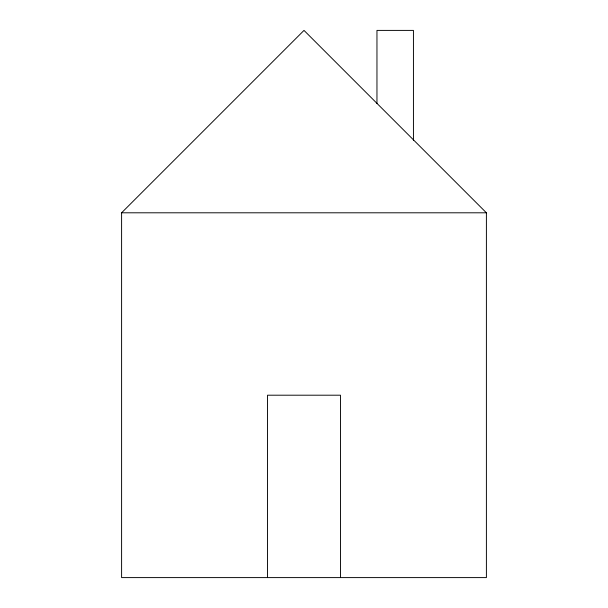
<?xml version="1.0" encoding="UTF-8"?>
<svg xmlns="http://www.w3.org/2000/svg" width="608" height="608" viewBox="0 0 608 608"><rect width="100%" height="100%" fill="white"/><g stroke="black" fill="none" stroke-linecap="round" stroke-linejoin="round"><path stroke-width="0.91" d="M121.6 212.8L304 30.4L486.4 212.8L486.4 577.6L121.6 577.6L121.6 212.8L486.4 212.8M413.44 140.6L413.44 30.4L376.96 30.4L376.96 103.55M340.48 577.6L340.48 395.2L267.52 395.2L267.52 577.6"/></g></svg>
